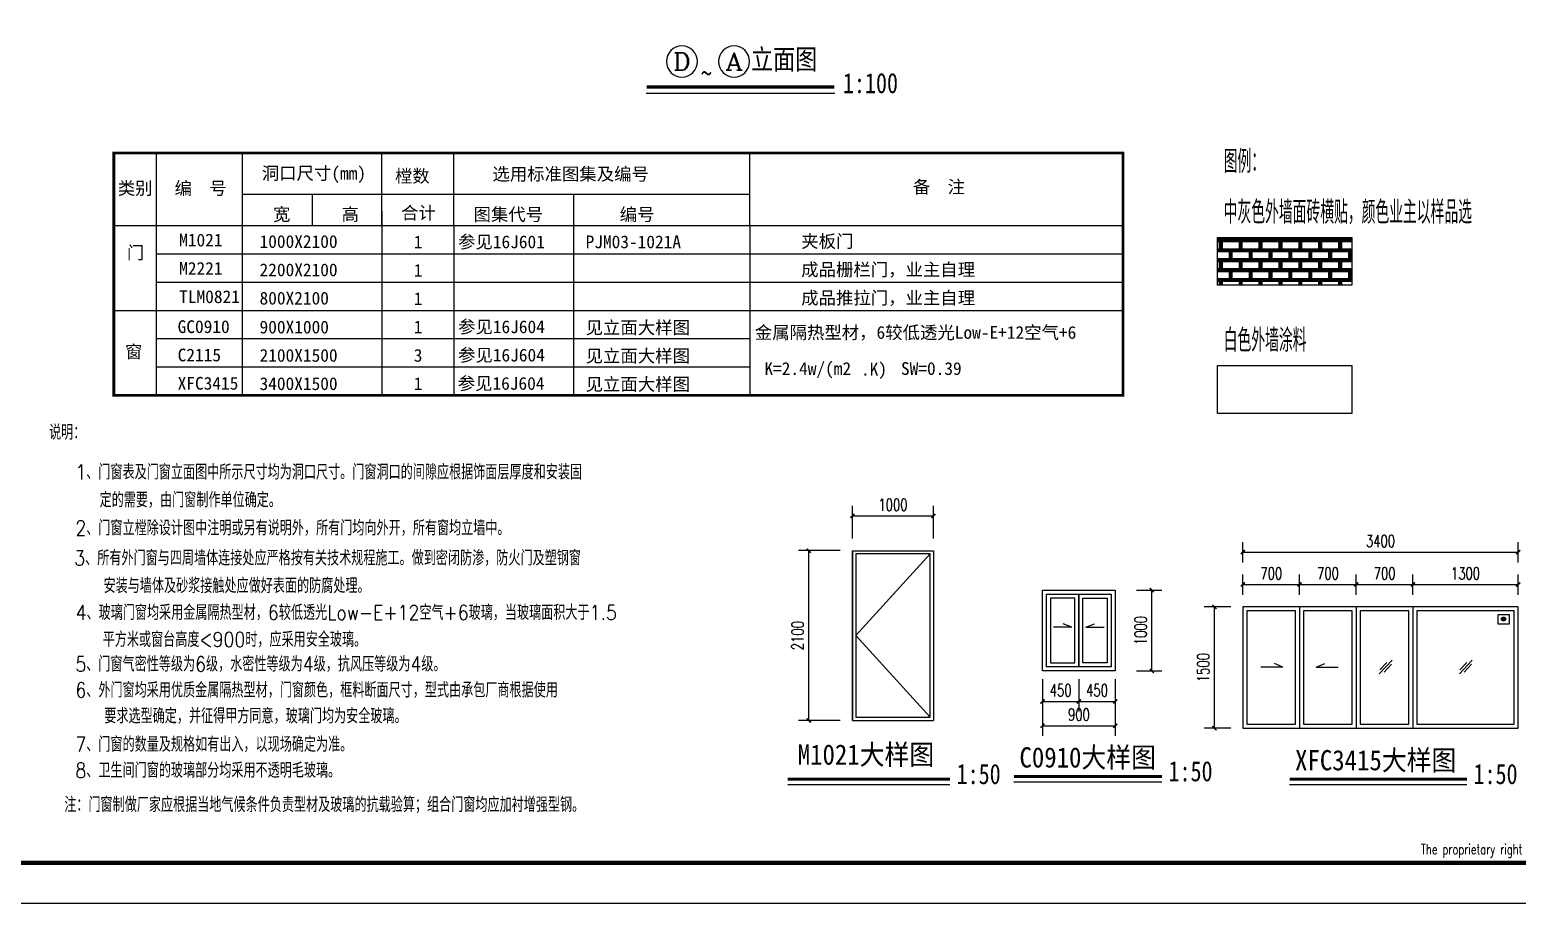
# Model space of a CAD drawing. Extents: x 5396719 to 5510122, y -514120 to -238224.
# Drawn here: x 5427020 to 5463772, y -514120 to -492523 of the extents above; entities that cross this region are included whole.
import ezdxf
from ezdxf.enums import TextEntityAlignment as Align

# ---------------------------------------------------------------- set-up
doc = ezdxf.new("R2010")
doc.units = 0
doc.header["$LTSCALE"] = 1000
doc.header["$MEASUREMENT"] = 0
doc.layers.get('0').update_dxf_attribs({"linetype": 'CONTINUOUS'})
doc.layers.get('Defpoints').update_dxf_attribs({"linetype": 'CONTINUOUS'})
for name, color, linetype in [('AXIS', 3, 'CONTINUOUS'), ('AXIS_TEXT', 7, 'CONTINUOUS'), ('DIM', 7, 'CONTINUOUS'), ('PUB_DIM', 3, 'CONTINUOUS'), ('PUB_TEXT', 7, 'CONTINUOUS'), ('PUB_TITLE', 4, 'CONTINUOUS'), ('WINDOW', 4, 'CONTINUOUS'), ('图名', 15, 'CONTINUOUS'), ('填充', 251, 'CONTINUOUS')]:
    doc.layers.add(name, color=color, linetype=linetype)
doc.styles.add('-宋体', font='', dxfattribs={"width": 0.8})
doc.styles.add('_TCH_AXIS', font='COMPLEX', dxfattribs={"bigfont": 'GBCBIG'})
doc.styles.add('_TCH_DIM_T3', font='SIMPLEX', dxfattribs={"width": 0.705882, "bigfont": 'GBCBIG'})
doc.styles.add('COMPLEX', font='COMPLEX')
doc.styles.add('ECEC_TQ', font='txt_l.shx', dxfattribs={"bigfont": 'hztxt_l.shx'})
doc.styles.add('HZ1', font='txt.shx', dxfattribs={"bigfont": 'hzdx.shx'})
doc.styles.add('STYLE-黑体', font='simhei.ttf')
doc.styles.add('宋体', font='', dxfattribs={"width": 0.7})
doc.styles.get('-宋体').set_extended_font_data('SimSun')
doc.styles.get('宋体').set_extended_font_data('SimSun')
doc.dimstyles.new('_TCH_ARCH&&100', dxfattribs={"dimtxt": 297.5, "dimasz": 100, "dimexe": 250, "dimexo": 300, "dimgap": 126.25, "dimtad": 1, "dimdec": 0, "dimzin": 0, "dimdsep": 46, "dimtxsty": '_TCH_DIM_T3', "dimblk": 'ARCHTICK', "dimcen": 0.09, "dimclrt": 7, "dimazin": 2, "dimtfac": 1, "dimtdec": 0, "dimtix": 1, "dimtmove": 2, "dimatfit": 3, "dimfxl": 0, "dimtolj": 1, "dimtzin": 0, "dimarcsym": 0})

# ---------------------------------------------------------------- blocks, each defined once
blk = doc.blocks.new('_ArchTick')
at = {"color": 0, "linetype": 'ByBlock', "const_width": 0.4}
blk.add_lwpolyline([(-0.5, -0.5), (0.5, 0.5)], dxfattribs=at)
blk = doc.blocks.new('*D57')
at = {"layer": 'Defpoints', "color": 0}
for p in [(5463794, -505439), (5456994, -505993), (5463794, -505993)]:
    blk.add_point(p, dxfattribs=at)
at = {"layer": 'PUB_DIM', "color": 0, "lineweight": -2}
for p, q in [((5456994, -505693), (5456994, -505189)), ((5463794, -505693), (5463794, -505189)), ((5456994, -505439), (5463794, -505439))]:
    blk.add_line(p, q, dxfattribs=at)
at = {"layer": 'PUB_DIM', "color": 0, "lineweight": -2, "xscale": 100, "yscale": 100, "zscale": 100, "rotation": 180}
blk.add_blockref('_ArchTick', (5456994, -505439), dxfattribs=at)
at = {"layer": 'PUB_DIM', "color": 0, "lineweight": -2, "xscale": 100, "yscale": 100, "zscale": 100}
blk.add_blockref('_ArchTick', (5463794, -505439), dxfattribs=at)
at = {"layer": 'PUB_DIM', "color": 7, "insert": (5460394, -505164), "char_height": 297.5, "attachment_point": 5, "style": '_TCH_DIM_T3'}
blk.add_mtext('\\A1;3400', dxfattribs=at)
blk = doc.blocks.new('*D58')
at = {"layer": 'Defpoints', "color": 0}
for p in [(5458394, -506239), (5456994, -506793), (5458394, -506793)]:
    blk.add_point(p, dxfattribs=at)
at = {"layer": 'PUB_DIM', "color": 0, "lineweight": -2}
for p, q in [((5456994, -506493), (5456994, -505989)), ((5458394, -506493), (5458394, -505989)), ((5456994, -506239), (5458394, -506239))]:
    blk.add_line(p, q, dxfattribs=at)
at = {"layer": 'PUB_DIM', "color": 0, "lineweight": -2, "xscale": 100, "yscale": 100, "zscale": 100, "rotation": 180}
blk.add_blockref('_ArchTick', (5456994, -506239), dxfattribs=at)
at = {"layer": 'PUB_DIM', "color": 0, "lineweight": -2, "xscale": 100, "yscale": 100, "zscale": 100}
blk.add_blockref('_ArchTick', (5458394, -506239), dxfattribs=at)
at = {"layer": 'PUB_DIM', "color": 7, "insert": (5457694, -505964), "char_height": 297.5, "attachment_point": 5, "style": '_TCH_DIM_T3'}
blk.add_mtext('\\A1;700', dxfattribs=at)
blk = doc.blocks.new('*D59')
at = {"layer": 'Defpoints', "color": 0}
for p in [(5459794, -506239), (5458394, -506793), (5459794, -506793)]:
    blk.add_point(p, dxfattribs=at)
at = {"layer": 'PUB_DIM', "color": 0, "lineweight": -2}
for p, q in [((5458394, -506493), (5458394, -505989)), ((5459794, -506493), (5459794, -505989)), ((5458394, -506239), (5459794, -506239))]:
    blk.add_line(p, q, dxfattribs=at)
at = {"layer": 'PUB_DIM', "color": 0, "lineweight": -2, "xscale": 100, "yscale": 100, "zscale": 100, "rotation": 180}
blk.add_blockref('_ArchTick', (5458394, -506239), dxfattribs=at)
at = {"layer": 'PUB_DIM', "color": 0, "lineweight": -2, "xscale": 100, "yscale": 100, "zscale": 100}
blk.add_blockref('_ArchTick', (5459794, -506239), dxfattribs=at)
at = {"layer": 'PUB_DIM', "color": 7, "insert": (5459094, -505964), "char_height": 297.5, "attachment_point": 5, "style": '_TCH_DIM_T3'}
blk.add_mtext('\\A1;700', dxfattribs=at)
blk = doc.blocks.new('*D60')
at = {"layer": 'Defpoints', "color": 0}
for p in [(5461194, -506239), (5459794, -506793), (5461194, -506793)]:
    blk.add_point(p, dxfattribs=at)
at = {"layer": 'PUB_DIM', "color": 0, "lineweight": -2}
for p, q in [((5459794, -506493), (5459794, -505989)), ((5461194, -506493), (5461194, -505989)), ((5459794, -506239), (5461194, -506239))]:
    blk.add_line(p, q, dxfattribs=at)
at = {"layer": 'PUB_DIM', "color": 0, "lineweight": -2, "xscale": 100, "yscale": 100, "zscale": 100, "rotation": 180}
blk.add_blockref('_ArchTick', (5459794, -506239), dxfattribs=at)
at = {"layer": 'PUB_DIM', "color": 0, "lineweight": -2, "xscale": 100, "yscale": 100, "zscale": 100}
blk.add_blockref('_ArchTick', (5461194, -506239), dxfattribs=at)
at = {"layer": 'PUB_DIM', "color": 7, "insert": (5460494, -505964), "char_height": 297.5, "attachment_point": 5, "style": '_TCH_DIM_T3'}
blk.add_mtext('\\A1;700', dxfattribs=at)
blk = doc.blocks.new('*D61')
at = {"layer": 'Defpoints', "color": 0}
for p in [(5463794, -506239), (5461194, -506793), (5463794, -506793)]:
    blk.add_point(p, dxfattribs=at)
at = {"layer": 'PUB_DIM', "color": 0, "lineweight": -2}
for p, q in [((5461194, -506493), (5461194, -505989)), ((5463794, -506493), (5463794, -505989)), ((5461194, -506239), (5463794, -506239))]:
    blk.add_line(p, q, dxfattribs=at)
at = {"layer": 'PUB_DIM', "color": 0, "lineweight": -2, "xscale": 100, "yscale": 100, "zscale": 100, "rotation": 180}
blk.add_blockref('_ArchTick', (5461194, -506239), dxfattribs=at)
at = {"layer": 'PUB_DIM', "color": 0, "lineweight": -2, "xscale": 100, "yscale": 100, "zscale": 100}
blk.add_blockref('_ArchTick', (5463794, -506239), dxfattribs=at)
at = {"layer": 'PUB_DIM', "color": 7, "insert": (5462494, -505964), "char_height": 297.5, "attachment_point": 5, "style": '_TCH_DIM_T3'}
blk.add_mtext('\\A1;1300', dxfattribs=at)
blk = doc.blocks.new('*D62')
at = {"layer": 'Defpoints', "color": 0}
for p in [(5456290, -506793), (5456994, -506793), (5456994, -509793)]:
    blk.add_point(p, dxfattribs=at)
at = {"layer": 'PUB_DIM', "color": 0, "lineweight": -2}
for p, q in [((5456694, -506793), (5456040, -506793)), ((5456290, -509793), (5456290, -506793)), ((5456694, -509793), (5456040, -509793))]:
    blk.add_line(p, q, dxfattribs=at)
at = {"layer": 'PUB_DIM', "color": 0, "lineweight": -2, "xscale": 100, "yscale": 100, "zscale": 100}
for p, rotation in [((5456290, -506793), 90), ((5456290, -509793), 270)]:
    blk.add_blockref('_ArchTick', p, dxfattribs=dict(at, rotation=rotation))
at = {"layer": 'PUB_DIM', "color": 7, "insert": (5456015, -508293), "char_height": 297.5, "attachment_point": 5, "rotation": 90, "style": '_TCH_DIM_T3'}
blk.add_mtext('\\A1;1500', dxfattribs=at)
blk = doc.blocks.new('*D63')
at = {"layer": 'Defpoints', "color": 0}
for p in [(5454065, -506377), (5454743, -506377), (5454065, -508377)]:
    blk.add_point(p, dxfattribs=at)
at = {"layer": 'PUB_DIM', "color": 0, "lineweight": -2}
for p, q in [((5454365, -506377), (5454993, -506377)), ((5454743, -508377), (5454743, -506377)), ((5454365, -508377), (5454993, -508377))]:
    blk.add_line(p, q, dxfattribs=at)
at = {"layer": 'PUB_DIM', "color": 0, "lineweight": -2, "xscale": 100, "yscale": 100, "zscale": 100}
for p, rotation in [((5454743, -506377), 90), ((5454743, -508377), 270)]:
    blk.add_blockref('_ArchTick', p, dxfattribs=dict(at, rotation=rotation))
at = {"layer": 'PUB_DIM', "color": 7, "insert": (5454468, -507377), "char_height": 297.5, "attachment_point": 5, "rotation": 90, "style": '_TCH_DIM_T3'}
blk.add_mtext('\\A1;1000', dxfattribs=at)
blk = doc.blocks.new('*D64')
at = {"layer": 'Defpoints', "color": 0}
for p in [(5452941, -508277), (5453841, -508277), (5453841, -509130)]:
    blk.add_point(p, dxfattribs=at)
at = {"layer": 'PUB_DIM', "color": 0, "lineweight": -2}
for p, q in [((5452941, -508577), (5452941, -509380)), ((5453841, -508577), (5453841, -509380)), ((5452941, -509130), (5453841, -509130))]:
    blk.add_line(p, q, dxfattribs=at)
at = {"layer": 'PUB_DIM', "color": 0, "lineweight": -2, "xscale": 100, "yscale": 100, "zscale": 100, "rotation": 180}
blk.add_blockref('_ArchTick', (5452941, -509130), dxfattribs=at)
at = {"layer": 'PUB_DIM', "color": 0, "lineweight": -2, "xscale": 100, "yscale": 100, "zscale": 100}
blk.add_blockref('_ArchTick', (5453841, -509130), dxfattribs=at)
at = {"layer": 'PUB_DIM', "color": 7, "insert": (5453391, -508855), "char_height": 297.5, "attachment_point": 5, "style": '_TCH_DIM_T3'}
blk.add_mtext('\\A1;450', dxfattribs=at)
blk = doc.blocks.new('*D65')
at = {"layer": 'Defpoints', "color": 0}
for p in [(5452041, -508277), (5452941, -508277), (5452941, -509130)]:
    blk.add_point(p, dxfattribs=at)
at = {"layer": 'PUB_DIM', "color": 0, "lineweight": -2}
for p, q in [((5452041, -508577), (5452041, -509380)), ((5452941, -508577), (5452941, -509380)), ((5452041, -509130), (5452941, -509130))]:
    blk.add_line(p, q, dxfattribs=at)
at = {"layer": 'PUB_DIM', "color": 0, "lineweight": -2, "xscale": 100, "yscale": 100, "zscale": 100, "rotation": 180}
blk.add_blockref('_ArchTick', (5452041, -509130), dxfattribs=at)
at = {"layer": 'PUB_DIM', "color": 0, "lineweight": -2, "xscale": 100, "yscale": 100, "zscale": 100}
blk.add_blockref('_ArchTick', (5452941, -509130), dxfattribs=at)
at = {"layer": 'PUB_DIM', "color": 7, "insert": (5452491, -508855), "char_height": 297.5, "attachment_point": 5, "style": '_TCH_DIM_T3'}
blk.add_mtext('\\A1;450', dxfattribs=at)
blk = doc.blocks.new('*D66')
at = {"layer": 'Defpoints', "color": 0}
for p in [(5452041, -508577), (5453841, -508577), (5453841, -509730)]:
    blk.add_point(p, dxfattribs=at)
at = {"layer": 'PUB_DIM', "color": 0, "lineweight": -2}
for p, q in [((5452041, -508877), (5452041, -509980)), ((5453841, -508877), (5453841, -509980)), ((5452041, -509730), (5453841, -509730))]:
    blk.add_line(p, q, dxfattribs=at)
at = {"layer": 'PUB_DIM', "color": 0, "lineweight": -2, "xscale": 100, "yscale": 100, "zscale": 100, "rotation": 180}
blk.add_blockref('_ArchTick', (5452041, -509730), dxfattribs=at)
at = {"layer": 'PUB_DIM', "color": 0, "lineweight": -2, "xscale": 100, "yscale": 100, "zscale": 100}
blk.add_blockref('_ArchTick', (5453841, -509730), dxfattribs=at)
at = {"layer": 'PUB_DIM', "color": 7, "insert": (5452941, -509455), "char_height": 297.5, "attachment_point": 5, "style": '_TCH_DIM_T3'}
blk.add_mtext('\\A1;900', dxfattribs=at)
blk = doc.blocks.new('*D67')
at = {"layer": 'Defpoints', "color": 0}
for p in [(5446267, -505402), (5447347, -505402), (5447347, -509602)]:
    blk.add_point(p, dxfattribs=at)
at = {"layer": 'PUB_DIM', "color": 0, "lineweight": -2}
for p, q in [((5447047, -505402), (5446017, -505402)), ((5446267, -509602), (5446267, -505402)), ((5447047, -509602), (5446017, -509602))]:
    blk.add_line(p, q, dxfattribs=at)
at = {"layer": 'PUB_DIM', "color": 0, "lineweight": -2, "xscale": 100, "yscale": 100, "zscale": 100}
for p, rotation in [((5446267, -505402), 90), ((5446267, -509602), 270)]:
    blk.add_blockref('_ArchTick', p, dxfattribs=dict(at, rotation=rotation))
at = {"layer": 'PUB_DIM', "color": 7, "insert": (5445992, -507502), "char_height": 297.5, "attachment_point": 5, "rotation": 90, "style": '_TCH_DIM_T3'}
blk.add_mtext('\\A1;2100', dxfattribs=at)
blk = doc.blocks.new('*D68')
at = {"layer": 'Defpoints', "color": 0}
for p in [(5449347, -504542), (5447347, -505402), (5449347, -505402)]:
    blk.add_point(p, dxfattribs=at)
at = {"layer": 'PUB_DIM', "color": 0, "lineweight": -2}
for p, q in [((5447347, -505102), (5447347, -504292)), ((5447347, -504542), (5449347, -504542)), ((5449347, -505102), (5449347, -504292))]:
    blk.add_line(p, q, dxfattribs=at)
at = {"layer": 'PUB_DIM', "color": 0, "lineweight": -2, "xscale": 100, "yscale": 100, "zscale": 100, "rotation": 180}
blk.add_blockref('_ArchTick', (5447347, -504542), dxfattribs=at)
at = {"layer": 'PUB_DIM', "color": 0, "lineweight": -2, "xscale": 100, "yscale": 100, "zscale": 100}
blk.add_blockref('_ArchTick', (5449347, -504542), dxfattribs=at)
at = {"layer": 'PUB_DIM', "color": 7, "insert": (5448347, -504267), "char_height": 297.5, "attachment_point": 5, "style": '_TCH_DIM_T3'}
blk.add_mtext('\\A1;1000', dxfattribs=at)
blk = doc.blocks.new('_AXISO')
blk.add_circle((0, 0), 0.5)
at = {"layer": 'AXIS_TEXT', "style": 'COMPLEX', "width": 1.041667}
blk.add_attdef('A', text='', height=0.56, dxfattribs=at).set_placement((-0.25, -0.28), (0.25, -0.28), align=Align.FIT)

msp = doc.modelspace()

# ---------------------------------------------------------------- hatches: boundary and pattern name
at = {"layer": 'WINDOW'}
h = msp.add_hatch(color=256, dxfattribs=at)
edge = h.paths.add_edge_path()
edge.add_arc((5463432.6, -507093.8), 50.2, 0, 360)
at = {"layer": '填充', "linetype": 'ByBlock', "lineweight": 100}
h = msp.add_hatch(dxfattribs=at)
h.set_pattern_fill('AR-B816C', color=256, scale=200)
h.set_pattern_definition([(0, (-5628696.27, 169073.52), (245.692378, 245.692378), [479.867928, -11.51682]), (0, (-5628941.96, 169085.04), (245.692378, 245.692378), [479.867928, -11.51682]), (90, (-5628696.27, 169073.52), (-245.692378, 245.692378), [-257.20918, 234.175548]), (90, (-5628707.78, 169073.52), (-245.692378, 245.692378), [-257.20918, 234.175548])])
h.paths.add_polyline_path([(5456367.9, -497656.3), (5456367.9, -498840.4), (5459685.8, -498840.4), (5459685.8, -497656.3)])

# ---------------------------------------------------------------- linework, layer by layer
at = {"layer": 'DIM', "color": 143}
for p, q in [((5430144.7, -495570.3), (5430144.7, -501560.6)), ((5432274.4, -501560.6), (5432274.4, -495570.3)), ((5435715.5, -497360.6), (5435715.5, -495570.3)), ((5437499.6, -497360.6), (5437499.6, -495570.3)), ((5444811, -497360.6), (5444811, -495570.3)), ((5432274.4, -496586), (5437499.6, -496586)), ((5433994.9, -496586), (5433994.9, -497360.6)), ((5437499.6, -496586), (5444811, -496586)), ((5440451, -496586), (5440451, -501560.6)), ((5435715.5, -497010.6), (5435715.5, -501560.6)), ((5429099, -497360.6), (5454030.1, -497360.6)), ((5430144.7, -497360.6), (5454030.1, -497360.6)), ((5437499.6, -497360.6), (5437499.6, -501560.6)), ((5444811, -497360.6), (5444811, -501560.6)), ((5430144.7, -498060.6), (5454030.1, -498060.6)), ((5430144.7, -498760.6), (5454030.1, -498760.6)), ((5429099, -499460.6), (5454030.1, -499460.6)), ((5430144.7, -500160.6), (5444811, -500160.6)), ((5430144.7, -500860.6), (5444811, -500860.6)), ((5429099, -501560.6), (5454030.1, -501560.6)), ((5429099, -501560.6), (5454030.1, -501560.6))]:
    msp.add_line(p, q, dxfattribs=at)
at = {"layer": 'PUB_TITLE', "color": 4}
msp.add_lwpolyline([(5424084, -514119.9), (5483484, -514119.9), (5483484, -472119.9), (5424084, -472119.9)], close=True, dxfattribs=at)
at = {"layer": 'PUB_TITLE', "color": 4, "const_width": 100}
msp.add_lwpolyline([(5426584, -513119.9), (5482484, -513119.9), (5482484, -473119.9), (5426584, -473119.9)], close=True, dxfattribs=at)
at = {"layer": 'PUB_TITLE', "const_width": 70}
msp.add_lwpolyline([(5429099, -495570.3), (5454030.1, -495570.3), (5454030.1, -501560.6), (5429099, -501560.6)], close=True, dxfattribs=at)
at = {"layer": 'WINDOW'}
for p, q in [((5447347.3, -505402.5), (5447347.3, -509602.5)), ((5452141, -506477.3), (5453741, -506477.3)), ((5452941, -506477.3), (5452941, -508277.3)), ((5458393.9, -506793.3), (5458393.9, -509792.5)), ((5459793.9, -506793.3), (5459793.9, -509792.5)), ((5461193.9, -506793.3), (5461193.9, -509792.5)), ((5447347.3, -509602.5), (5449347.3, -509602.5))]:
    msp.add_line(p, q, dxfattribs=at)
for points in [[(5447347.3, -509602.5), (5447347.3, -505402.5), (5449347.3, -505402.5), (5449347.3, -509602.5)], [(5449267.3, -505482.5), (5447427.3, -507502.5), (5449267.3, -509522.5)], [(5453741, -506477.3), (5453741, -508277.3), (5452141, -508277.3), (5452141, -506477.3)]]:
    msp.add_lwpolyline(points, dxfattribs=at)
for points in [[(5449267.3, -505482.5), (5447427.3, -505482.5), (5447427.3, -509522.5), (5449267.3, -509522.5)], [(5452041, -506377.3), (5453841, -506377.3), (5453841, -508377.3), (5452041, -508377.3)], [(5452841, -506577.3), (5452241, -506577.3), (5452241, -508177.3), (5452841, -508177.3)], [(5452941, -506477.3), (5453741, -506477.3), (5453741, -508277.3), (5452941, -508277.3)], [(5453041, -506577.3), (5453641, -506577.3), (5453641, -508177.3), (5453041, -508177.3)], [(5463793.9, -506793.3), (5456993.9, -506793.3), (5456993.9, -509792.5), (5463793.9, -509792.5)], [(5458293.9, -506893.3), (5457093.9, -506893.3), (5457093.9, -509692.5), (5458293.9, -509692.5)], [(5459693.9, -506893.3), (5458493.9, -506893.3), (5458493.9, -509692.5), (5459693.9, -509692.5)], [(5461093.9, -506893.3), (5459893.9, -506893.3), (5459893.9, -509692.5), (5461093.9, -509692.5)], [(5463693.9, -506893.3), (5461293.9, -506893.3), (5461293.9, -509692.5), (5463693.9, -509692.5)], [(5463300.8, -506984.5), (5463569.7, -506984.5), (5463569.7, -507215.7), (5463300.8, -507215.7)]]:
    msp.add_lwpolyline(points, close=True, dxfattribs=at)
msp.add_circle((5463432.6, -507093.8), 50.2, dxfattribs=at)
at = {"layer": '图名'}
for p, q in [((5442250.8, -494095.2), (5446907.6, -494095.2)), ((5445749.8, -511186.7), (5449756.4, -511186.7)), ((5451336.4, -511117.6), (5454992.1, -511117.6)), ((5458145.8, -511186.7), (5462528, -511186.7))]:
    msp.add_line(p, q, dxfattribs=at)
for points, const_width in [([(5442262.6, -493935.4), (5446895.8, -493935.4)], 84), ([(5445749.8, -511053.6), (5449756.4, -511053.6)], 70), ([(5451336.4, -510984.4), (5454992.1, -510984.4)], 70), ([(5458145.8, -511053.6), (5462528, -511053.6)], 70)]:
    msp.add_lwpolyline(points, dxfattribs=dict(at, const_width=const_width))
at = {"layer": '填充'}
for p, q in [((5452766.4, -507295.9), (5452314.5, -507295.9)), ((5452766.4, -507295.9), (5452553.7, -507211.3)), ((5453115.6, -507295.9), (5453328.3, -507211.3)), ((5453115.6, -507295.9), (5453567.5, -507295.9)), ((5457983.5, -508279.7), (5457436.5, -508279.7)), ((5457983.5, -508279.7), (5457770.8, -508195.1)), ((5458804.3, -508279.7), (5459016.9, -508195.1)), ((5458804.3, -508279.7), (5459351.2, -508279.7)), ((5460364.5, -508443.8), (5460680.8, -508110.6)), ((5460375.5, -508345), (5460547.2, -508164.2)), ((5460482.2, -508406.9), (5460667.9, -508211.3)), ((5462341.7, -508443.8), (5462657.9, -508110.6)), ((5462352.7, -508345), (5462524.3, -508164.2)), ((5462459.3, -508406.9), (5462645, -508211.3))]:
    msp.add_line(p, q, dxfattribs=at)
at = {"layer": '填充', "color": 32}
for points in [[(5456367.9, -497656.3), (5459685.8, -497656.3), (5459685.8, -498840.4), (5456367.9, -498840.4)], [(5456367.9, -500824.6), (5459685.8, -500824.6), (5459685.8, -502008.7), (5456367.9, -502008.7)]]:
    msp.add_lwpolyline(points, close=True, dxfattribs=at)

# ---------------------------------------------------------------- block references
at = {"layer": 'AXIS'}
ref = msp.add_blockref('_AXISO', (5443133.9, -493308.4), dxfattribs=dict(at, xscale=-768, yscale=768, zscale=768))
ref.add_attrib('A', 'D', dxfattribs={"layer": 'AXIS_TEXT', "height": 434.4, "style": '_TCH_AXIS', "width": 1.235294}).set_placement((5442916.7, -493525.6), (5443351.1, -493525.6), align=Align.FIT)
ref = msp.add_blockref('_AXISO', (5444422.2, -493308.4), dxfattribs=dict(at, xscale=-768, yscale=768, zscale=768))
ref.add_attrib('A', 'A', dxfattribs={"layer": 'AXIS_TEXT', "height": 434.4, "style": '_TCH_AXIS', "width": 1.166667}).set_placement((5444205, -493525.6), (5444639.4, -493525.6), align=Align.FIT)

# ---------------------------------------------------------------- texts
at = {"color": 4, "style": 'HZ1', "width": 0.85}
for s, p in [('说明：', (5427497.2, -502659.9, -47793.3)), ('1、门窗表及门窗立面图中所示尺寸均为洞口尺寸。门窗洞口的间隙应根据饰面层厚度和安装固', (5428146.9, -503643.2, -59741.7)), ('定的需要，由门窗制作单位确定。', (5428745, -504332.8, -59741.7)), ('2、门窗立樘除设计图中注明或另有说明外，所有门均向外开，所有窗均立墙中。', (5428146.9, -505026.3, -59741.7)), ('3、所有外门窗与四周墙体连接处应严格按有关技术规程施工。做到密闭防渗，防火门及塑钢窗', (5428119.5, -505768.7, -47793.3)), ('安装与墙体及砂浆接触处应做好表面的防腐处理。', (5428843.8, -506452.9, -47793.3)), ('4、玻璃门窗均采用金属隔热型材，6较低透光Low-E+12空气+6玻璃，当玻璃面积大于1.5', (5428153, -507115.9, -71690)), ('平方米或窗台高度<900时，应采用安全玻璃。', (5428822.5, -507783.3, -119483.4)), ('5、门窗气密性等级为6级，水密性等级为4级，抗风压等级为4级。', (5428146.9, -508392, -59741.7)), ('6、外门窗均采用优质金属隔热型材，门窗颜色，框料断面尺寸，型式由承包厂商根据使用', (5428146.9, -509033.1, -59741.7)), ('要求选型确定，并征得甲方同意，玻璃门均为安全玻璃。', (5428862.3, -509674.3, -59741.7)), ('7、门窗的数量及规格如有出入，以现场确定为准。', (5428146.9, -510376.1, -59741.7)), ('8、卫生间门窗的玻璃部分均采用不透明毛玻璃。', (5428146.9, -511017.2, -59741.7)), ('注：门窗制做厂家应根据当地气候条件负责型材及玻璃的抗载验算；组合门窗均应加衬增强型钢。', (5427871.8, -511866.4, -119483.4))]:
    msp.add_text(s, height=370, dxfattribs=at).set_placement(p)
at = {"style": 'ECEC_TQ', "width": 0.72}
msp.add_text('The proprietary right of this document belongs to Anhui Huadong Chemical And Medical Engineering  Co.,Ltd.  and any replication or transfer to the 3rd. side is forbidden without its permission. ', height=250, dxfattribs=at).set_placement((5473484, -512819.9), align=Align.MIDDLE)
at = {"layer": 'PUB_TEXT', "color": 7, "linetype": 'Continuous', "style": 'STYLE-黑体', "width": 0.5}
for s, height, p in [('图例：', 499.79, (5456519.1, -496010.2)), ('中灰色外墙面砖横贴，颜色业主以样品选', 499.794, (5456519.1, -497262.8)), ('白色外墙涂料', 499.79, (5456519.1, -500431.2))]:
    msp.add_text(s, height=height, dxfattribs=at).set_placement(p)
at = {"layer": 'PUB_TEXT', "linetype": 'Continuous', "style": '-宋体'}
for s, p in [('洞口尺寸(mm)', (5432752.2, -496227.6)), ('樘数', (5436043, -496298)), ('选用标准图集及编号', (5438451, -496247.6)), ('类别', (5429195.3, -496599.3)), ('编  号', (5430598.3, -496599.3)), ('备  注', (5448840.2, -496565.9)), ('宽', (5433031.1, -497244.3)), ('高', (5434723.3, -497244.3)), ('合计', (5436194.8, -497207.6)), ('图集代号', (5437984.4, -497246.9)), ('编号', (5441596, -497246.9)), ('1', (5436507.4, -497931.1)), ('门', (5429420.4, -498190.2)), ('1', (5436507.4, -498631.1)), ('1', (5436507.4, -499331.1)), ('1', (5436507.4, -500031.1)), ('窗', (5429375.1, -500639.5)), ('3', (5436507.4, -500731.1)), ('1', (5436507.4, -501431.1))]:
    msp.add_text(s, height=315, dxfattribs=at).set_placement(p)
at = {"layer": 'PUB_TEXT', "color": 4, "linetype": 'Continuous', "style": '-宋体'}
for s, p in [('M1021', (5430711.7, -497880.6)), ('1000X2100', (5432697.7, -497917)), ('M2221', (5430711.7, -498580.6)), ('2200X2100', (5432697.7, -498617)), ('TLM0821', (5430711.7, -499280.6)), ('800X2100', (5432697.7, -499317)), ('GC0910', (5430674.1, -500021.8)), ('900X1000', (5432697.7, -500031.3)), ('C2115', (5430674.1, -500721.8)), ('2100X1500', (5432697.7, -500731.3)), ('XFC3415', (5430674.1, -501421.8)), ('3400X1500', (5432697.7, -501431.3))]:
    msp.add_text(s, height=315, dxfattribs=at).set_placement(p)
at = {"layer": 'PUB_TEXT', "color": 6, "linetype": 'Continuous', "style": '-宋体'}
for s, p in [('参见16J601', (5437601.6, -497924.6)), ('PJM03-1021A', (5440753.9, -497924.6)), ('夹板门', (5446080.3, -497910.5)), ('成品栅栏门，业主自理', (5446080.3, -498610.5)), ('成品推拉门，业主自理', (5446080.3, -499310.5)), ('参见16J604', (5437601.6, -500024.6)), ('见立面大样图', (5440753.9, -500044.1)), ('金属隔热型材，6较低透光Low-E+12空气+6', (5444934.2, -500164.6)), ('参见16J604', (5437601.6, -500724.6)), ('见立面大样图', (5440753.9, -500744.1)), ('K=2.4w/(m2', (5445170.5, -501057, 0)), ('.K)', (5447557.2, -501073.2, 0)), ('SW=0.39', (5448545.5, -501057, 0)), ('参见16J604', (5437593, -501424.6)), ('见立面大样图', (5440753.9, -501444.1))]:
    msp.add_text(s, height=315, dxfattribs=at).set_placement(p)
at = {"layer": '图名', "style": '宋体'}
for s, width, p in [('立面图', 0.8, (5444840.4, -493502.5)), ('~', 0.8, (5443602.4, -493849.8)), ('1:100', 0.8, (5447111.6, -494091.5)), ('M1021大样图', 0.9, (5445994.7, -510692.8)), ('C0910大样图', 0.9, (5451473.4, -510763.7)), ('XFC3415大样图', 0.9, (5458282.8, -510832.8)), ('1:50', 0.8, (5449920.1, -511173.6)), ('1:50', 0.8, (5455155.8, -511104.5)), ('1:50', 0.8, (5462691.7, -511173.6))]:
    msp.add_text(s, height=500, dxfattribs=dict(at, width=width)).set_placement(p)

# ---------------------------------------------------------------- dimensions: what is measured, and where the dimension line sits
at = {"layer": 'PUB_DIM'}
for p1, p2, distance, text, picture, middle in [((5447347.3, -505402.5), (5449347.3, -505402.5), 860.1, '1000', '*D68', (5448347.3, -504267.4)), ((5456993.9, -505993.3), (5463793.9, -505993.3), 553.8, '3400', '*D57', (5460393.9, -505164.5)), ((5447347.3, -509602.5), (5447347.3, -505402.5), 1080.7, '2100', '*D67', (5445991.6, -507502.5)), ((5456993.9, -506793.3), (5458393.9, -506793.3), 553.8, '700', '*D58', (5457693.9, -505964.5)), ((5458393.9, -506793.3), (5459793.9, -506793.3), 553.8, '700', '*D59', (5459093.9, -505964.5)), ((5459793.9, -506793.3), (5461193.9, -506793.3), 553.8, '700', '*D60', (5460493.9, -505964.5)), ((5461193.9, -506793.3), (5463793.9, -506793.3), 553.8, '1300', '*D61', (5462493.9, -505964.5)), ((5454064.6, -508377.3), (5454064.6, -506377.3), -678.7, '1000', '*D63', (5454468.3, -507377.3)), ((5456993.9, -509792.5), (5456993.9, -506793.3), 704, '1500', '*D62', (5456014.8, -508292.9)), ((5452041, -508277.3), (5452941, -508277.3), -852.6, '450', '*D65', (5452491, -508854.9)), ((5452941, -508277.3), (5453841, -508277.3), -852.6, '450', '*D64', (5453391, -508854.9)), ((5452041, -508577.3), (5453841, -508577.3), -1152.6, '900', '*D66', (5452941, -509454.9))]:
    dim = msp.add_aligned_dim(p1=p1, p2=p2, distance=distance, text=text, dimstyle='_TCH_ARCH&&100', dxfattribs=at)
    dim.commit()
    dim.dimension.update_dxf_attribs({"geometry": picture, "text_midpoint": middle})

doc.saveas('drawing.dxf')
